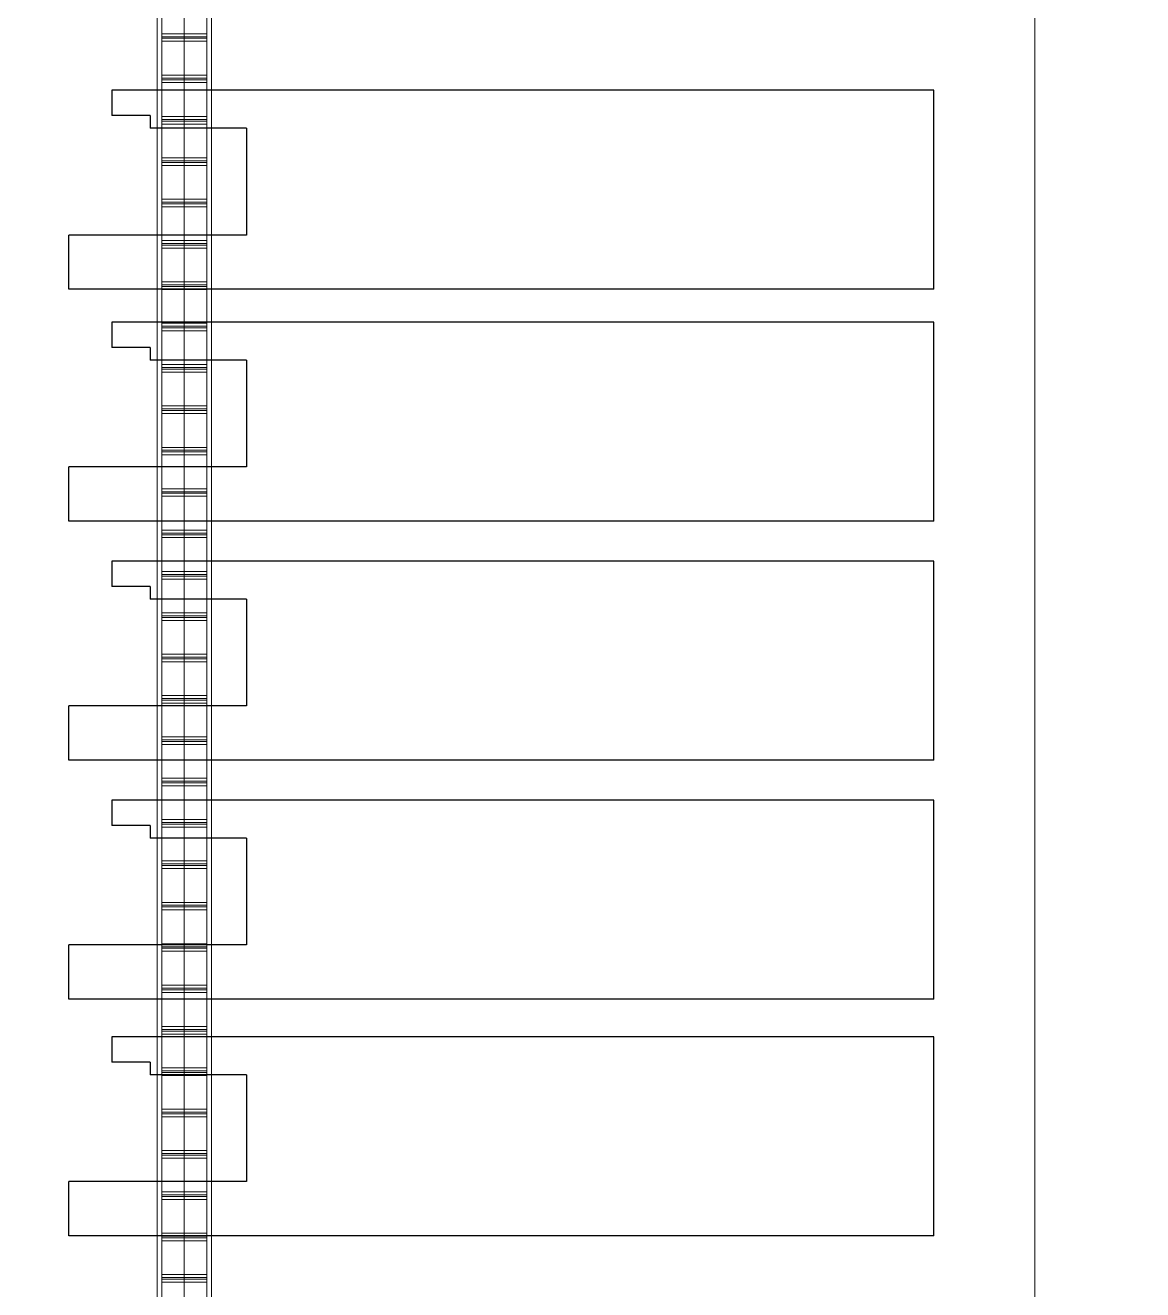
# Model space of a CAD drawing. Header units: millimetres. Extents: x 0 to 154200, y 0 to 64595.
# Drawn here: x 30421 to 36596, y 17165 to 24153 of the extents above; entities that cross this region are included whole.
import ezdxf

# ---------------------------------------------------------------- set-up
doc = ezdxf.new("R2010")
doc.units = ezdxf.units.MM
doc.layers.add('E-CABL-TRAY', color=4, linetype='Continuous', lineweight=9)
doc.layers.add('Floor', color=7, linetype='Continuous', lineweight=9)
doc.layers.add('Equipment', color=7, linetype='Continuous', true_color=0xffffff)

# ---------------------------------------------------------------- blocks, each defined once
blk = doc.blocks.new('Main_DIFF')
at = {"layer": 'Equipment', "lineweight": -3}
for points in [[(0, 1100, 0), (4780, 1100, 0)], [(0, 1100, 0), (0, 0, 0)], [(4780, 1100, 0), (4780, 800, 0)], [(3796.8, 800, 0), (4780, 800, 0)], [(3796.8, 210, 0), (3796.8, 800, 0)], [(3796.8, 210, 0), (4330, 210, 0)], [(4330, 140, 0), (4330, 210, 0)], [(4330, 140, 0), (4542.2, 140, 0)], [(4542.2, 0, 0), (4542.2, 140, 0)], [(0, 0, 0), (4542.2, 0, 0)]]:
    blk.add_polyline3d(points, dxfattribs=at)

msp = doc.modelspace()

# ---------------------------------------------------------------- linework, layer by layer
at = {"layer": 'E-CABL-TRAY'}
for p, q in [((31150, 9218.7018), (31150, 55818.7018)), ((31175.4, 9218.7018), (31175.4, 55818.7018)), ((31300, 9218.7018), (31300, 55818.7018)), ((31424.6, 9218.7018), (31424.6, 55818.7018)), ((31450, 9218.7018), (31450, 55818.7018)), ((31424.6, 24106.7956), (31175.4, 24106.7956)), ((31424.6, 24090.4018), (31175.4, 24090.4018)), ((31424.6, 24081.3956), (31175.4, 24081.3956)), ((31424.6, 24065.0018), (31175.4, 24065.0018)), ((31424.6, 23878.1956), (31175.4, 23878.1956)), ((31424.6, 23861.8018), (31175.4, 23861.8018)), ((31424.6, 23852.7956), (31175.4, 23852.7956)), ((31424.6, 23836.4018), (31175.4, 23836.4018)), ((31424.6, 23649.5956), (31175.4, 23649.5956)), ((31424.6, 23633.2018), (31175.4, 23633.2018)), ((31424.6, 23624.1956), (31175.4, 23624.1956)), ((31424.6, 23607.8018), (31175.4, 23607.8018)), ((31424.6, 23420.9956), (31175.4, 23420.9956)), ((31424.6, 23404.6018), (31175.4, 23404.6018)), ((31424.6, 23395.5956), (31175.4, 23395.5956)), ((31424.6, 23379.2018), (31175.4, 23379.2018)), ((31424.6, 23192.3956), (31175.4, 23192.3956)), ((31424.6, 23176.0018), (31175.4, 23176.0018)), ((31424.6, 23166.9956), (31175.4, 23166.9956)), ((31424.6, 23150.6018), (31175.4, 23150.6018)), ((31424.6, 22963.7956), (31175.4, 22963.7956)), ((31424.6, 22947.4018), (31175.4, 22947.4018)), ((31424.6, 22938.3956), (31175.4, 22938.3956)), ((31424.6, 22922.0018), (31175.4, 22922.0018)), ((31424.6, 22735.1956), (31175.4, 22735.1956)), ((31424.6, 22718.8018), (31175.4, 22718.8018)), ((31424.6, 22709.7956), (31175.4, 22709.7956)), ((31424.6, 22693.4018), (31175.4, 22693.4018)), ((31424.6, 22506.5956), (31175.4, 22506.5956)), ((31424.6, 22490.2018), (31175.4, 22490.2018)), ((31424.6, 22481.1956), (31175.4, 22481.1956)), ((31424.6, 22464.8018), (31175.4, 22464.8018)), ((31424.6, 22277.9956), (31175.4, 22277.9956)), ((31424.6, 22261.6018), (31175.4, 22261.6018)), ((31424.6, 22252.5956), (31175.4, 22252.5956)), ((31424.6, 22236.2018), (31175.4, 22236.2018)), ((31424.6, 22049.3956), (31175.4, 22049.3956)), ((31424.6, 22033.0018), (31175.4, 22033.0018)), ((31424.6, 22023.9956), (31175.4, 22023.9956)), ((31424.6, 22007.6018), (31175.4, 22007.6018)), ((31424.6, 21820.7956), (31175.4, 21820.7956)), ((31424.6, 21804.4018), (31175.4, 21804.4018)), ((31424.6, 21795.3956), (31175.4, 21795.3956)), ((31424.6, 21779.0018), (31175.4, 21779.0018)), ((31424.6, 21592.1956), (31175.4, 21592.1956)), ((31424.6, 21575.8018), (31175.4, 21575.8018)), ((31424.6, 21566.7956), (31175.4, 21566.7956)), ((31424.6, 21550.4018), (31175.4, 21550.4018)), ((31424.6, 21363.5956), (31175.4, 21363.5956)), ((31424.6, 21347.2018), (31175.4, 21347.2018)), ((31424.6, 21338.1956), (31175.4, 21338.1956)), ((31424.6, 21321.8018), (31175.4, 21321.8018)), ((31424.6, 21134.9956), (31175.4, 21134.9956)), ((31424.6, 21118.6018), (31175.4, 21118.6018)), ((31424.6, 21109.5956), (31175.4, 21109.5956)), ((31424.6, 21093.2018), (31175.4, 21093.2018)), ((31424.6, 20906.3956), (31175.4, 20906.3956)), ((31424.6, 20890.0018), (31175.4, 20890.0018)), ((31424.6, 20880.9956), (31175.4, 20880.9956)), ((31424.6, 20864.6018), (31175.4, 20864.6018)), ((31424.6, 20677.7956), (31175.4, 20677.7956)), ((31424.6, 20661.4018), (31175.4, 20661.4018)), ((31424.6, 20652.3956), (31175.4, 20652.3956)), ((31424.6, 20636.0018), (31175.4, 20636.0018)), ((31424.6, 20449.1956), (31175.4, 20449.1956)), ((31424.6, 20432.8018), (31175.4, 20432.8018)), ((31424.6, 20423.7956), (31175.4, 20423.7956)), ((31424.6, 20407.4018), (31175.4, 20407.4018)), ((31424.6, 20220.5956), (31175.4, 20220.5956)), ((31424.6, 20204.2018), (31175.4, 20204.2018)), ((31424.6, 20195.1956), (31175.4, 20195.1956)), ((31424.6, 20178.8018), (31175.4, 20178.8018)), ((31424.6, 19991.9956), (31175.4, 19991.9956)), ((31424.6, 19975.6018), (31175.4, 19975.6018)), ((31424.6, 19966.5956), (31175.4, 19966.5956)), ((31424.6, 19950.2018), (31175.4, 19950.2018)), ((31424.6, 19763.3956), (31175.4, 19763.3956)), ((31424.6, 19747.0018), (31175.4, 19747.0018)), ((31424.6, 19737.9956), (31175.4, 19737.9956)), ((31424.6, 19721.6018), (31175.4, 19721.6018)), ((31424.6, 19534.7956), (31175.4, 19534.7956)), ((31424.6, 19518.4018), (31175.4, 19518.4018)), ((31424.6, 19509.3956), (31175.4, 19509.3956)), ((31424.6, 19493.0018), (31175.4, 19493.0018)), ((31424.6, 19306.1956), (31175.4, 19306.1956)), ((31424.6, 19289.8018), (31175.4, 19289.8018)), ((31424.6, 19280.7956), (31175.4, 19280.7956)), ((31424.6, 19264.4018), (31175.4, 19264.4018)), ((31424.6, 19077.5956), (31175.4, 19077.5956)), ((31424.6, 19061.2018), (31175.4, 19061.2018)), ((31424.6, 19052.1956), (31175.4, 19052.1956)), ((31424.6, 19035.8018), (31175.4, 19035.8018)), ((31424.6, 18848.9956), (31175.4, 18848.9956)), ((31424.6, 18832.6018), (31175.4, 18832.6018)), ((31424.6, 18823.5956), (31175.4, 18823.5956)), ((31424.6, 18807.2018), (31175.4, 18807.2018)), ((31424.6, 18620.3956), (31175.4, 18620.3956)), ((31424.6, 18604.0018), (31175.4, 18604.0018)), ((31424.6, 18594.9956), (31175.4, 18594.9956)), ((31424.6, 18578.6018), (31175.4, 18578.6018)), ((31424.6, 18391.7956), (31175.4, 18391.7956)), ((31424.6, 18375.4018), (31175.4, 18375.4018)), ((31424.6, 18366.3956), (31175.4, 18366.3956)), ((31424.6, 18350.0018), (31175.4, 18350.0018)), ((31424.6, 18163.1956), (31175.4, 18163.1956)), ((31424.6, 18146.8018), (31175.4, 18146.8018)), ((31424.6, 18137.7956), (31175.4, 18137.7956)), ((31424.6, 18121.4018), (31175.4, 18121.4018)), ((31424.6, 17934.5956), (31175.4, 17934.5956)), ((31424.6, 17918.2018), (31175.4, 17918.2018)), ((31424.6, 17909.1956), (31175.4, 17909.1956)), ((31424.6, 17892.8018), (31175.4, 17892.8018)), ((31424.6, 17705.9956), (31175.4, 17705.9956)), ((31424.6, 17689.6018), (31175.4, 17689.6018)), ((31424.6, 17680.5956), (31175.4, 17680.5956)), ((31424.6, 17664.2018), (31175.4, 17664.2018)), ((31424.6, 17477.3956), (31175.4, 17477.3956)), ((31424.6, 17461.0018), (31175.4, 17461.0018)), ((31424.6, 17451.9956), (31175.4, 17451.9956)), ((31424.6, 17435.6018), (31175.4, 17435.6018)), ((31424.6, 17248.7956), (31175.4, 17248.7956)), ((31424.6, 17232.4018), (31175.4, 17232.4018)), ((31424.6, 17223.3956), (31175.4, 17223.3956)), ((31424.6, 17207.0018), (31175.4, 17207.0018))]:
    msp.add_line(p, q, dxfattribs=at)
at = {"layer": 'Floor'}
for points in [[(24000, 9800), (24000, 54800), (36000, 54800), (36000, 9800), (24000, 9800)], [(36000, 9800), (36000, 54800), (48000, 54800), (48000, 9800), (36000, 9800)]]:
    msp.add_lwpolyline(points, dxfattribs=at)

# ---------------------------------------------------------------- block references
at = {"layer": 'Equipment', "rotation": 180}
for p in [(35441.3283, 23794.1415), (35441.3283, 22513.4392), (35441.3283, 21192.2679), (35441.3283, 19871.1521), (35441.3283, 18563.6221)]:
    msp.add_blockref('Main_DIFF', p, dxfattribs=at)

doc.saveas('drawing.dxf')
